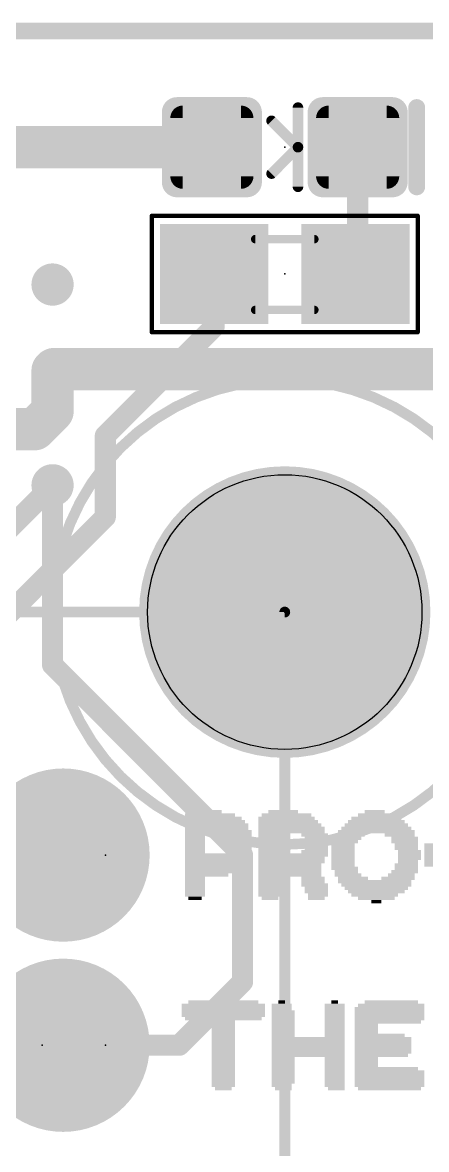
# Model space of a CAD drawing. Extents: x -22.2 to 64.4, y -24.7 to 14.1.
# Drawn here: x 19.7 to 24.57, y 0.53 to 14.07 of the extents above; entities that cross this region are included whole.
import ezdxf

# ---------------------------------------------------------------- set-up
doc = ezdxf.new("R2010")
doc.units = 0
for name, color, linetype in [('1', 12, 'CONTINUOUS'), ('16', 132, 'CONTINUOUS'), ('17', 110, 'CONTINUOUS'), ('18', 110, 'CONTINUOUS'), ('20', 31, 'CONTINUOUS'), ('21', 253, 'CONTINUOUS'), ('23', 53, 'CONTINUOUS'), ('24', 53, 'CONTINUOUS'), ('29', 253, 'CONTINUOUS'), ('39', 12, 'CONTINUOUS'), ('47', 253, 'CONTINUOUS'), ('51', 253, 'CONTINUOUS')]:
    doc.layers.add(name, color=color, linetype=linetype)

# ---------------------------------------------------------------- blocks, each defined once
blk = doc.blocks.new('RECT160000X160000R30')
at = {"const_width": 0.15}
blk.add_lwpolyline([(0.425, -0.35), (0.425, 0.35, 0.4142), (0.35, 0.425), (-0.35, 0.425, 0.4142), (-0.425, 0.35), (-0.425, -0.35, 0.4142), (-0.35, -0.425), (0.35, -0.425, 0.4142)], format="xyb", close=True, dxfattribs=at)
blk.add_solid([(-0.3754, -0.3754), (0.3754, -0.3754), (-0.3754, 0.3754), (0.3754, 0.3754)])
blk = doc.blocks.new('RECT192512X192512R30')
at = {"const_width": 0.1805}
blk.add_lwpolyline([(0.5114, -0.4211), (0.5114, 0.4211, 0.4142), (0.4211, 0.5114), (-0.4211, 0.5114, 0.4142), (-0.5114, 0.4211), (-0.5114, -0.4211, 0.4142), (-0.4211, -0.5114), (0.4211, -0.5114, 0.4142)], format="xyb", close=True, dxfattribs=at)
blk.add_solid([(-0.4465, -0.4465), (0.4465, -0.4465), (-0.4465, 0.4465), (0.4465, 0.4465)])
blk = doc.blocks.new('RECT')
blk.add_solid([(-0.5, -0.5), (0.5, -0.5), (-0.5, 0.5), (0.5, 0.5)])
blk = doc.blocks.new('ROUNDP')
at = {"const_width": 0.5}
blk.add_lwpolyline([(0, -0.25, 1), (0, 0.25, 1), (0, -0.25)], format="xyb", dxfattribs=at)
blk = doc.blocks.new('ROUNDV')
at = {"const_width": 0.5}
blk.add_lwpolyline([(0, -0.25, 1), (0, 0.25, 1), (0, -0.25)], format="xyb", dxfattribs=at)

msp = doc.modelspace()

# ---------------------------------------------------------------- linework, layer by layer
at = {"layer": '1'}
for points, const_width in [([(0, 13.97), (38.1, 13.97)], 0.2032), ([(19.431, 12.573), (21.983, 12.573)], 0.508), ([(23.737, 12.573), (23.737, 11.049)], 0.254), ([(22.01, 11.049), (22.01, 10.414)], 0.254), ([(23.737, 11.049), (23.71, 11.049)], 0.254), ([(22.01, 10.414), (21.375, 9.779)], 0.254), ([(20.066, 9.398), (20.066, 9.89)], 0.508), ([(21.375, 9.779), (20.701, 9.105)], 0.254), ([(19.851, 9.183), (20.066, 9.398)], 0.508), ([(18.796, 9.183), (19.851, 9.183)], 0.508), ([(20.701, 9.105), (20.701, 8.128)], 0.254), ([(18.542, 6.985), (20.066, 8.509)], 0.254), ([(20.701, 8.128), (19.058, 6.485)], 0.254), ([(18.415, 4.064), (20.193, 4.064)], 0.254), ([(17.233, 1.778), (20.193, 1.778)], 0.254)]:
    msp.add_lwpolyline(points, dxfattribs=dict(at, const_width=const_width))
for points, const_width in [([(21.983, 12.446, 1), (21.983, 12.7)], 0.254), ([(23.8005, 12.573, 1), (23.6735, 12.573)], 0.127), ([(22.0735, 11.049, 1), (21.9465, 11.049)], 0.127), ([(23.71, 11.1125, 1), (23.71, 10.9855)], 0.127), ([(23.6735, 11.049, 1), (23.8005, 11.049)], 0.127), ([(23.737, 10.9855, 1), (23.737, 11.1125)], 0.127), ([(21.9465, 10.414, 1), (22.0735, 10.414)], 0.127), ([(22.0549, 10.3691, 1), (21.9651, 10.4589)], 0.127), ([(20.193, 9.89, 1), (19.939, 9.89)], 0.254), ([(21.4199, 9.7341, 1), (21.3301, 9.8239)], 0.127), ([(21.3301, 9.8239, 1), (21.4199, 9.7341)], 0.127), ([(20.1558, 9.3082, 1), (19.9762, 9.4878)], 0.254), ([(19.939, 9.398, 1), (20.193, 9.398)], 0.254), ([(19.7612, 9.2728, 1), (19.9408, 9.0932)], 0.254), ([(19.851, 9.056, 1), (19.851, 9.31)], 0.254), ([(20.7645, 9.105, 1), (20.6375, 9.105)], 0.127), ([(20.6561, 9.1499, 1), (20.7459, 9.0601)], 0.127), ([(20.1109, 8.4641, 1), (20.0211, 8.5539)], 0.127), ([(20.6375, 8.128, 1), (20.7645, 8.128)], 0.127), ([(20.7459, 8.0831, 1), (20.6561, 8.1729)], 0.127), ([(20.193, 4.0005, 1), (20.193, 4.1275)], 0.127), ([(20.193, 1.7145, 1), (20.193, 1.8415)], 0.127)]:
    msp.add_lwpolyline(points, format="xyb", dxfattribs=dict(at, const_width=const_width))
at = {"layer": '16'}
for points, const_width in [([(0, 13.97), (38.1, 13.97)], 0.2032), ([(20.082, 9.906), (20.066, 9.89)], 0.508), ([(25.019, 9.906), (20.082, 9.906)], 0.508), ([(20.066, 8.509), (20.066, 6.35)], 0.254), ([(20.066, 6.35), (20.828, 5.588)], 0.254), ([(20.828, 5.588), (22.352, 4.064)], 0.254), ([(22.352, 4.064), (22.352, 2.54)], 0.254), ([(22.352, 2.54), (21.59, 1.778)], 0.254), ([(21.59, 1.778), (20.193, 1.778)], 0.254)]:
    msp.add_lwpolyline(points, dxfattribs=dict(at, const_width=const_width))
for points, const_width in [([(20.082, 10.033, 1), (20.082, 9.779)], 0.254), ([(20.1718, 9.8162, 1), (19.9922, 9.9958)], 0.254), ([(19.9762, 9.9798, 1), (20.1558, 9.8002)], 0.254), ([(20.1295, 8.509, 1), (20.0025, 8.509)], 0.127), ([(20.1109, 6.3949, 1), (20.0211, 6.3051)], 0.127), ([(20.0025, 6.35, 1), (20.1295, 6.35)], 0.127), ([(20.8729, 5.6329, 1), (20.7831, 5.5431)], 0.127), ([(20.7831, 5.5431, 1), (20.8729, 5.6329)], 0.127), ([(22.4155, 4.064, 1), (22.2885, 4.064)], 0.127), ([(22.3071, 4.0191, 1), (22.3969, 4.1089)], 0.127), ([(22.2885, 2.54, 1), (22.4155, 2.54)], 0.127), ([(22.3969, 2.4951, 1), (22.3071, 2.5849)], 0.127), ([(20.193, 1.8415, 1), (20.193, 1.7145)], 0.127), ([(21.59, 1.7145, 1), (21.59, 1.8415)], 0.127), ([(21.5451, 1.8229, 1), (21.6349, 1.7331)], 0.127)]:
    msp.add_lwpolyline(points, format="xyb", dxfattribs=dict(at, const_width=const_width))
at = {"layer": '20', "const_width": 0.2032}
msp.add_lwpolyline([(38.1, 13.97), (0, 13.97)], dxfattribs=at)
at = {"layer": '20'}
msp.add_circle((22.86, 6.985), 1.651, dxfattribs=at)
at = {"layer": '21', "const_width": 0.2032}
msp.add_lwpolyline([(24.4475, 13.0493), (24.4475, 12.0968)], dxfattribs=at)
at = {"layer": '21', "const_width": 0.1016}
for points in [[(24.4983, 13.0493, 1), (24.3967, 13.0493)], [(24.3967, 12.0968, 1), (24.4983, 12.0968)]]:
    msp.add_lwpolyline(points, format="xyb", dxfattribs=at)
at = {"layer": '23'}
for p in [(22.86, 12.573), (22.86, 11.049), (22.86, 6.985), (20.701, 4.064), (20.701, 1.778)]:
    msp.add_point(p, dxfattribs=at)
at = {"layer": '24'}
msp.add_point((19.939, 1.778), dxfattribs=at)
at = {"layer": '29', "const_width": 1.7526}
msp.add_lwpolyline([(22.86, 6.1087, 1), (22.86, 7.8613, 1), (22.86, 6.1087)], format="xyb", dxfattribs=at)
at = {"layer": '39', "const_width": 0.0508}
for points in [[(21.26, 10.349), (21.26, 11.749)], [(21.26, 11.749), (24.46, 11.749)], [(24.46, 11.749), (24.46, 10.349)], [(24.46, 10.349), (21.26, 10.349)]]:
    msp.add_lwpolyline(points, dxfattribs=at)
at = {"layer": '39'}
for points, const_width in [([(21.2727, 11.749, 1), (21.2473, 11.749)], 0.0254), ([(21.26, 11.7617, 1), (21.26, 11.7363)], 0.0254), ([(24.4727, 11.749, 1), (24.4473, 11.749)], 0.0254), ([(24.46, 11.7363, 1), (24.46, 11.7617)], 0.0254), ([(21.26, 10.3617, 1), (21.26, 10.3363)], 0.0254), ([(21.2473, 10.349, 1), (21.2727, 10.349)], 0.0254), ([(24.4473, 10.349, 1), (24.4727, 10.349)], 0.0254), ([(24.46, 10.3363, 1), (24.46, 10.3617)], 0.0254), ([(22.86, 4.191, 1), (22.86, 9.779, 1), (22.86, 4.191)], 0.127)]:
    msp.add_lwpolyline(points, format="xyb", dxfattribs=dict(at, const_width=const_width))
at = {"layer": '47', "const_width": 0.13}
for points in [[(22.86, 6.985), (-5.76, 6.985)], [(22.86, 6.985), (22.86, -4.49)]]:
    msp.add_lwpolyline(points, dxfattribs=at)
at = {"layer": '47', "const_width": 0.065}
for points in [[(22.8925, 6.985, 1), (22.8275, 6.985)], [(22.86, 6.9525, 1), (22.86, 7.0175)]]:
    msp.add_lwpolyline(points, format="xyb", dxfattribs=at)
at = {"layer": '51'}
for points, const_width in [([(23.0505, 13.0493, 1), (22.987, 13.0493)], 0.0635), ([(22.7237, 12.913, 1), (22.6788, 12.868)], 0.0635), ([(23.0505, 12.573, 1), (22.987, 12.573)], 0.0635), ([(22.987, 12.573, 1), (23.0505, 12.573)], 0.0635), ([(23.0412, 12.5505, 1), (22.9963, 12.5955)], 0.0635), ([(22.9963, 12.5505, 1), (23.0412, 12.5955)], 0.0635), ([(22.6788, 12.278, 1), (22.7237, 12.233)], 0.0635), ([(22.987, 12.0968, 1), (23.0505, 12.0968)], 0.0635), ([(22.504, 11.4934, 1), (22.504, 11.4426)], 0.0508), ([(23.216, 11.4426, 1), (23.216, 11.4934)], 0.0508), ([(22.504, 10.6424, 1), (22.504, 10.5916)], 0.0508), ([(23.216, 10.5916, 1), (23.216, 10.6424)], 0.0508)]:
    msp.add_lwpolyline(points, format="xyb", dxfattribs=dict(at, const_width=const_width))
for points, const_width in [([(23.0188, 13.0493), (23.0188, 12.573)], 0.127), ([(23.0188, 12.573), (22.7013, 12.8905)], 0.127), ([(23.0188, 12.573), (22.7013, 12.2555)], 0.127), ([(23.0188, 12.573), (23.0188, 12.0968)], 0.127), ([(23.216, 11.468), (22.504, 11.468)], 0.1016), ([(23.216, 10.617), (22.504, 10.617)], 0.1016)]:
    msp.add_lwpolyline(points, dxfattribs=dict(at, const_width=const_width))

# ---------------------------------------------------------------- block references
at = {"layer": '1', "rotation": 270}
for p in [(21.983, 12.573), (23.737, 12.573)]:
    msp.add_blockref('RECT160000X160000R30', p, dxfattribs=at)
at = {"layer": '1', "xscale": 1.1, "rotation": 180}
for p in [(22.01, 11.049), (23.71, 11.049)]:
    msp.add_blockref('RECT', p, dxfattribs=at)
at = {"layer": '17', "xscale": 1.8796, "yscale": 1.8796}
for p in [(20.193, 4.064), (20.193, 4.064), (20.193, 1.778), (20.193, 1.778)]:
    msp.add_blockref('ROUNDP', p, dxfattribs=at)
at = {"layer": '18', "xscale": 0.508, "yscale": 0.508}
for p in [(20.066, 10.922), (20.066, 10.922), (20.066, 9.89), (20.066, 9.89), (20.066, 8.509), (20.066, 8.509)]:
    msp.add_blockref('ROUNDV', p, dxfattribs=at)
at = {"layer": '21', "yscale": 0.04}
for p, xscale in [((21.961, 4.544), 0.6), ((22.001, 4.504), 0.68), ((22.021, 4.464), 0.72), ((21.921, 4.584), 0.36), ((22.881, 4.504), 0.68), ((22.901, 4.464), 0.72), ((22.881, 4.544), 0.6), ((22.841, 4.584), 0.36), ((23.961, 4.464), 0.68), ((23.961, 4.504), 0.6), ((23.961, 4.544), 0.44), ((23.941, 4.584), 0.24), ((22.041, 4.424), 0.76), ((22.041, 4.384), 0.76), ((22.061, 4.344), 0.8), ((22.921, 4.424), 0.76), ((22.941, 4.384), 0.8), ((22.941, 4.344), 0.8), ((23.961, 4.344), 0.92), ((23.961, 4.384), 0.84), ((23.961, 4.424), 0.76), ((21.781, 4.304), 0.24), ((21.781, 4.264), 0.24), ((21.781, 4.224), 0.24), ((21.781, 4.184), 0.24), ((22.301, 4.304), 0.32), ((22.321, 4.264), 0.28), ((22.341, 4.224), 0.24), ((22.341, 4.184), 0.24), ((22.681, 4.304), 0.28), ((22.681, 4.264), 0.28), ((22.681, 4.224), 0.28), ((22.681, 4.184), 0.28), ((23.221, 4.304), 0.32), ((23.241, 4.264), 0.28), ((23.241, 4.224), 0.28), ((23.241, 4.184), 0.28), ((23.561, 4.184), 0.28), ((23.621, 4.264), 0.32), ((23.601, 4.224), 0.28), ((23.661, 4.304), 0.32), ((24.241, 4.304), 0.36), ((24.301, 4.264), 0.32), ((24.301, 4.224), 0.32), ((24.321, 4.184), 0.28), ((24.681, 4.184), 0.28), ((21.781, 4.144), 0.24), ((21.781, 4.104), 0.24), ((22.061, 4.064), 0.8), ((22.321, 4.144), 0.28), ((22.321, 4.104), 0.28), ((22.681, 4.144), 0.28), ((22.681, 4.104), 0.28), ((22.961, 4.064), 0.84), ((23.221, 4.104), 0.32), ((23.241, 4.144), 0.28), ((23.561, 4.144), 0.28), ((23.561, 4.104), 0.28), ((23.561, 4.064), 0.28), ((24.321, 4.144), 0.28), ((24.361, 4.104), 0.28), ((24.361, 4.064), 0.28), ((24.681, 4.144), 0.28), ((24.681, 4.104), 0.28), ((24.681, 4.064), 0.28), ((22.041, 4.024), 0.76), ((22.041, 3.984), 0.76), ((22.021, 3.944), 0.72), ((22.941, 4.024), 0.8), ((22.941, 3.984), 0.8), ((22.921, 3.944), 0.76), ((23.561, 4.024), 0.28), ((23.561, 3.984), 0.28), ((23.561, 3.944), 0.28), ((24.321, 3.944), 0.28), ((24.361, 4.024), 0.28), ((24.341, 3.984), 0.24), ((24.681, 4.024), 0.28), ((24.681, 3.984), 0.28), ((24.681, 3.944), 0.28), ((22.001, 3.904), 0.68), ((21.961, 3.864), 0.6), ((21.921, 3.824), 0.52), ((21.781, 3.784), 0.24), ((22.921, 3.904), 0.76), ((22.921, 3.864), 0.76), ((22.921, 3.824), 0.76), ((22.681, 3.784), 0.28), ((23.201, 3.784), 0.28), ((23.581, 3.904), 0.32), ((23.601, 3.864), 0.28), ((23.621, 3.824), 0.32), ((23.681, 3.784), 0.36), ((24.221, 3.784), 0.4), ((24.261, 3.824), 0.32), ((24.301, 3.864), 0.32), ((24.321, 3.904), 0.28), ((21.781, 3.744), 0.24), ((21.781, 3.704), 0.24), ((21.781, 3.664), 0.24), ((22.681, 3.744), 0.28), ((22.681, 3.704), 0.28), ((22.681, 3.664), 0.28), ((23.201, 3.744), 0.28), ((23.221, 3.704), 0.32), ((23.241, 3.664), 0.28), ((23.941, 3.744), 0.88), ((23.961, 3.704), 0.84), ((23.961, 3.664), 0.76), ((21.781, 3.624), 0.24), ((21.781, 3.584), 0.24), ((21.781, 3.544), 0.16), ((22.681, 3.624), 0.28), ((22.681, 3.584), 0.28), ((22.681, 3.544), 0.2), ((23.241, 3.624), 0.28), ((23.261, 3.584), 0.24), ((23.241, 3.544), 0.2), ((23.961, 3.624), 0.68), ((23.941, 3.584), 0.56), ((23.961, 3.544), 0.44), ((23.961, 3.504), 0.12), ((22.121, 2.298), 0.84), ((22.821, 2.298), 0.08), ((23.461, 2.298), 0.08), ((24.141, 2.298), 0.64), ((22.821, 2.258), 0.24), ((22.821, 2.218), 0.24), ((22.841, 2.178), 0.28), ((23.461, 2.258), 0.24), ((23.461, 2.218), 0.24), ((23.461, 2.178), 0.24), ((24.121, 2.218), 0.84), ((24.121, 2.178), 0.84), ((24.141, 2.258), 0.8), ((22.121, 2.098), 0.92), ((22.121, 2.058), 0.28), ((22.121, 2.018), 0.28), ((22.841, 2.138), 0.28), ((22.841, 2.098), 0.28), ((22.841, 2.058), 0.28), ((22.841, 2.018), 0.28), ((23.461, 2.138), 0.24), ((23.461, 2.098), 0.24), ((23.461, 2.058), 0.24), ((23.461, 2.018), 0.24), ((24.121, 2.138), 0.84), ((24.121, 2.098), 0.84), ((24.101, 2.058), 0.8), ((23.841, 2.018), 0.28), ((22.121, 1.978), 0.28), ((22.121, 1.938), 0.28), ((22.121, 1.898), 0.28), ((22.841, 1.978), 0.28), ((22.841, 1.938), 0.28), ((22.841, 1.898), 0.28), ((23.461, 1.978), 0.24), ((23.461, 1.938), 0.24), ((23.461, 1.898), 0.24), ((23.841, 1.978), 0.28), ((23.841, 1.938), 0.28), ((24.001, 1.898), 0.6), ((22.121, 1.858), 0.28), ((22.121, 1.818), 0.28), ((22.121, 1.778), 0.28), ((23.141, 1.858), 0.88), ((23.141, 1.818), 0.88), ((23.141, 1.778), 0.88), ((24.041, 1.858), 0.68), ((24.041, 1.818), 0.68), ((24.041, 1.778), 0.68), ((22.121, 1.738), 0.28), ((22.121, 1.698), 0.28), ((22.121, 1.658), 0.28), ((22.121, 1.618), 0.28), ((23.141, 1.738), 0.88), ((23.141, 1.698), 0.88), ((23.141, 1.658), 0.88), ((22.841, 1.618), 0.28), ((23.461, 1.618), 0.24), ((24.041, 1.738), 0.68), ((24.041, 1.698), 0.68), ((24.021, 1.658), 0.64), ((23.841, 1.618), 0.28), ((22.121, 1.578), 0.28), ((22.121, 1.538), 0.28), ((22.121, 1.498), 0.28), ((22.841, 1.578), 0.28), ((22.841, 1.538), 0.28), ((22.841, 1.498), 0.28), ((23.461, 1.578), 0.24), ((23.461, 1.538), 0.24), ((23.461, 1.498), 0.24), ((23.841, 1.578), 0.28), ((23.841, 1.538), 0.28), ((24.081, 1.498), 0.76), ((22.121, 1.458), 0.28), ((22.121, 1.418), 0.28), ((22.121, 1.378), 0.28), ((22.121, 1.338), 0.28), ((22.841, 1.458), 0.28), ((22.841, 1.418), 0.28), ((22.841, 1.378), 0.28), ((22.841, 1.338), 0.28), ((23.461, 1.458), 0.24), ((23.461, 1.418), 0.24), ((23.461, 1.378), 0.24), ((23.461, 1.338), 0.24), ((24.121, 1.458), 0.84), ((24.121, 1.418), 0.84), ((24.121, 1.378), 0.84), ((24.121, 1.338), 0.84), ((22.121, 1.298), 0.28), ((22.121, 1.258), 0.2), ((22.821, 1.298), 0.24), ((22.841, 1.258), 0.2), ((23.461, 1.298), 0.24), ((23.481, 1.258), 0.2), ((24.121, 1.298), 0.84), ((24.121, 1.258), 0.76)]:
    msp.add_blockref('RECT', p, dxfattribs=dict(at, xscale=xscale))
for p in [(22.121, 2.258), (22.121, 2.218), (22.121, 2.178), (22.121, 2.138)]:
    msp.add_blockref('RECT', p, dxfattribs=at)
at = {"layer": '29', "rotation": 270}
for p in [(21.983, 12.573), (23.737, 12.573)]:
    msp.add_blockref('RECT192512X192512R30', p, dxfattribs=at)
at = {"layer": '29', "xscale": 1.3032, "yscale": 1.2032, "rotation": 180}
for p in [(22.01, 11.049), (23.71, 11.049)]:
    msp.add_blockref('RECT', p, dxfattribs=at)
at = {"layer": '29', "xscale": 2.0828, "yscale": 2.0828}
for p in [(20.193, 4.064), (20.193, 1.778)]:
    msp.add_blockref('ROUNDP', p, dxfattribs=at)
at = {"layer": '51', "xscale": 0.5001, "yscale": 0.95, "rotation": 180}
for p in [(22.2797, 11.0439), (23.4482, 11.0439)]:
    msp.add_blockref('RECT', p, dxfattribs=at)

doc.saveas('drawing.dxf')
